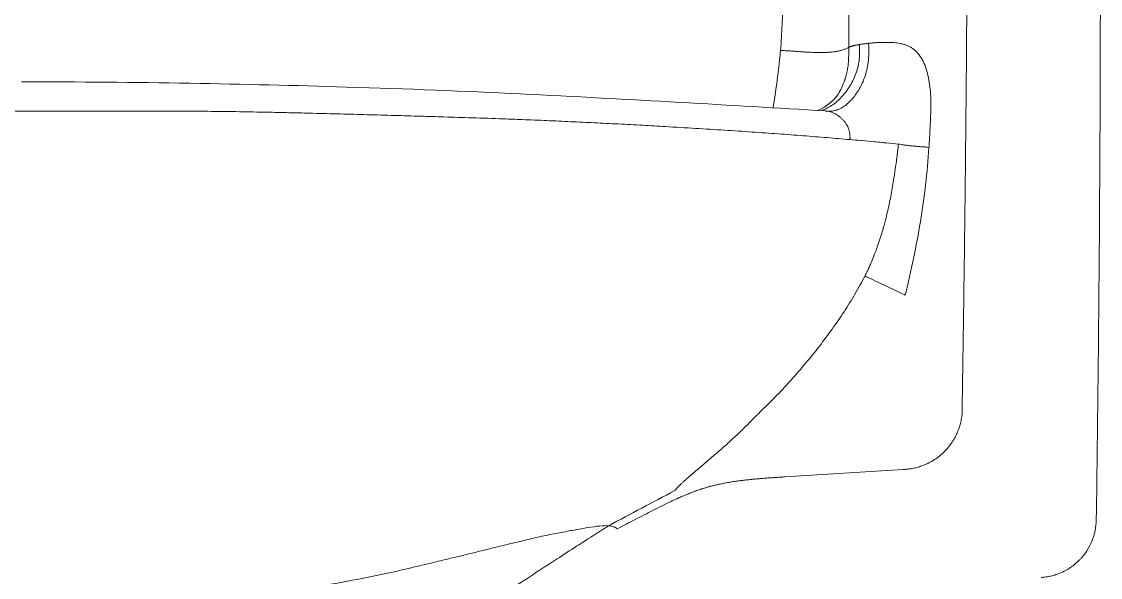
# Model space of a CAD drawing. Header units: inches. Extents: x 0.1 to 2.19, y 0.14 to 1.19.
# Drawn here: x 0.9137 to 1.1453, y 0.6379 to 0.7574 of the extents above; entities that cross this region are included whole.
import ezdxf

# ---------------------------------------------------------------- set-up
doc = ezdxf.new("R2010")
doc.units = ezdxf.units.IN
doc.header["$MEASUREMENT"] = 0

# ---------------------------------------------------------------- blocks, each defined once
blk = doc.blocks.new('bn30-2')
at = {"linetype": 'Continuous', "lineweight": 5}
blk.add_line((0.78416, 2.63703), (0.75879, 2.63543), dxfattribs=at)
for centre, major_axis, ratio, start_param, end_param in [((0.72356, 2.62699), (-0.00056, 0.00192), 0.888197, 2.05652, 2.056787), ((0.72421, 2.62717), (0.00054, -0.00192), 0.888643, 5.129433, 5.129885)]:
    blk.add_ellipse(centre, major_axis=major_axis, ratio=ratio, start_param=start_param, end_param=end_param, dxfattribs=at)
for points, degree in [([(0.82563, 2.6262), (0.82931, 2.88317), (0.81748, 3.13988)], 2), ([(0.7591, 2.72701), (0.7591, 2.72701), (0.7591, 2.72701), (0.7591, 2.72701)], 3), ([(0.75737, 2.72273), (0.75737, 2.72273), (0.75737, 2.72273), (0.75737, 2.72273)], 3), ([(0.77166, 2.72084), (0.77166, 2.72083), (0.77166, 2.72083), (0.77166, 2.72083)], 3), ([(0.76759, 2.71406), (0.76756, 2.71406), (0.76753, 2.71406), (0.76751, 2.71407)], 3), ([(0.76852, 2.71402), (0.76852, 2.71402), (0.76853, 2.71402), (0.76854, 2.71402)], 3), ([(0.77514, 2.70771), (0.77514, 2.70771), (0.77514, 2.70771), (0.77514, 2.70771)], 3), ([(0.77679, 2.70756), (0.77679, 2.70756), (0.77679, 2.70756), (0.77679, 2.70756)], 3), ([(0.78892, 2.70632), (0.78892, 2.70632), (0.78892, 2.70632), (0.78892, 2.70632)], 3), ([(0.78955, 2.70412), (0.78955, 2.70412), (0.78955, 2.70412), (0.78955, 2.70412)], 3), ([(0.78885, 2.69709), (0.78885, 2.69709), (0.78885, 2.69709), (0.78885, 2.69709)], 3), ([(0.7511, 2.64702), (0.75199, 2.64794), (0.7529, 2.64885), (0.75384, 2.64976)], 3), ([(0.73431, 2.63016), (0.73431, 2.63016), (0.73431, 2.63016), (0.73431, 2.63016)], 3), ([(0.728, 2.62869), (0.72799, 2.62869), (0.72799, 2.62869), (0.72798, 2.62869)], 3), ([(0.72095, 2.62492), (0.72186, 2.62486), (0.72243, 2.62461), (0.72284, 2.62427)], 3), ([(0.70531, 2.62237), (0.70531, 2.62236), (0.70531, 2.62236), (0.70531, 2.62236)], 3)]:
    blk.add_open_spline(points, degree=degree, dxfattribs=at)
for points, knots in [([(0.7968, 2.64885), (0.79685, 2.65193), (0.7969, 2.65502), (0.79695, 2.6581), (0.797, 2.66121), (0.79705, 2.66432), (0.79709, 2.66744), (0.7971, 2.66781), (0.7971, 2.66819), (0.79711, 2.66857), (0.79713, 2.67037), (0.79716, 2.67217), (0.79718, 2.67398), (0.79719, 2.67415), (0.79719, 2.67432), (0.79719, 2.67449), (0.7972, 2.67528), (0.79721, 2.67607), (0.79722, 2.67687), (0.79727, 2.68004), (0.79731, 2.68321), (0.79735, 2.68638), (0.79739, 2.68958), (0.79742, 2.69279), (0.79746, 2.69599), (0.7975, 2.69922), (0.79753, 2.70245), (0.79756, 2.70568), (0.7976, 2.70894), (0.79763, 2.71221), (0.79766, 2.71547), (0.79769, 2.71876), (0.79772, 2.72205), (0.79774, 2.72534), (0.79777, 2.72866), (0.79779, 2.73198), (0.79781, 2.7353), (0.79784, 2.73865), (0.79786, 2.742), (0.79787, 2.74535), (0.79789, 2.74873), (0.79791, 2.75211), (0.79792, 2.75549), (0.79794, 2.7589), (0.79795, 2.76231), (0.79796, 2.76572), (0.79797, 2.76916), (0.79798, 2.7726), (0.79799, 2.77604), (0.79802, 2.79369), (0.798, 2.81133), (0.79792, 2.82897), (0.79791, 2.83259), (0.79789, 2.83621), (0.79787, 2.83983), (0.79785, 2.84347), (0.79782, 2.84712), (0.7978, 2.85077), (0.79777, 2.85445), (0.79774, 2.85812), (0.79771, 2.8618), (0.79768, 2.86551), (0.79765, 2.86922), (0.79762, 2.87292), (0.79758, 2.87666), (0.79754, 2.8804), (0.7975, 2.88413), (0.79746, 2.88839), (0.79741, 2.89264), (0.79735, 2.89689), (0.7973, 2.90129), (0.79724, 2.90568), (0.79718, 2.91007), (0.79638, 2.96758), (0.795, 3.02509), (0.79303, 3.08257), (0.79282, 3.08863), (0.79261, 3.09469), (0.79239, 3.10076), (0.79216, 3.10696), (0.79193, 3.11316), (0.79169, 3.11936)], [0, 0, 0, 0, 0.019657, 0.019657, 0.019657, 0.039503, 0.039503, 0.039503, 0.041902, 0.041902, 0.041902, 0.053405, 0.053405, 0.053405, 0.054487, 0.054487, 0.054487, 0.059538, 0.059538, 0.059538, 0.079762, 0.079762, 0.079762, 0.100175, 0.100175, 0.100175, 0.120778, 0.120778, 0.120778, 0.141569, 0.141569, 0.141569, 0.16255, 0.16255, 0.16255, 0.18372, 0.18372, 0.18372, 0.205079, 0.205079, 0.205079, 0.226628, 0.226628, 0.226628, 0.248365, 0.248365, 0.248365, 0.270292, 0.270292, 0.270292, 0.382768, 0.382768, 0.382768, 0.405831, 0.405831, 0.405831, 0.429084, 0.429084, 0.429084, 0.452526, 0.452526, 0.452526, 0.476158, 0.476158, 0.476158, 0.49998, 0.49998, 0.49998, 0.527101, 0.527101, 0.527101, 0.555108, 0.555108, 0.555108, 0.92178, 0.92178, 0.92178, 0.960445, 0.960445, 0.960445, 1, 1, 1, 1]), ([(0.75834, 2.73775), (0.75829, 2.73607), (0.75825, 2.73438), (0.75817, 2.73262), (0.7581, 2.73085), (0.75799, 2.72901), (0.75783, 2.72706)], [0, 0, 0, 0, 0.5, 0.5, 0.5, 0.9999291, 0.9999291, 0.9999291, 0.9999291]), ([(0.77251, 2.73775), (0.77251, 2.73641), (0.77251, 2.73507), (0.7725, 2.73348), (0.7725, 2.73245), (0.7725, 2.73132), (0.77249, 2.73002), (0.77249, 2.72931), (0.77249, 2.72856), (0.77248, 2.72775)], [0, 0, 0, 0, 0.5, 0.5, 0.5, 0.8248416, 0.8248416, 0.8248416, 1, 1, 1, 1]), ([(0.76854, 2.71402), (0.76861, 2.71402), (0.76869, 2.71403), (0.76877, 2.71404), (0.76892, 2.71405), (0.76908, 2.71407), (0.76923, 2.7141), (0.76938, 2.71413), (0.76952, 2.71417), (0.76967, 2.71421), (0.76982, 2.71425), (0.76998, 2.7143), (0.77013, 2.71436), (0.77028, 2.71442), (0.77044, 2.71448), (0.77059, 2.71456), (0.77091, 2.71471), (0.77123, 2.7149), (0.77153, 2.71511), (0.77184, 2.71533), (0.77215, 2.71558), (0.77244, 2.71585), (0.77275, 2.71614), (0.77305, 2.71645), (0.77333, 2.71679), (0.77362, 2.71713), (0.7739, 2.71749), (0.77416, 2.71787), (0.77442, 2.71826), (0.77467, 2.71867), (0.7749, 2.7191), (0.77513, 2.71952), (0.77534, 2.71995), (0.77554, 2.72041), (0.77572, 2.72085), (0.77589, 2.7213), (0.77604, 2.72178), (0.77619, 2.72223), (0.77631, 2.7227), (0.77642, 2.72318), (0.77647, 2.72341), (0.77651, 2.72364), (0.77655, 2.72388), (0.77659, 2.72411), (0.77663, 2.72434), (0.77666, 2.72458), (0.77668, 2.7248), (0.77671, 2.72502), (0.77673, 2.72524), (0.77674, 2.72548), (0.77676, 2.72571), (0.77677, 2.72595), (0.77678, 2.72617), (0.77678, 2.7264), (0.77678, 2.72662), (0.77679, 2.72684), (0.77678, 2.72707), (0.77678, 2.72729), (0.77678, 2.72751), (0.77677, 2.72773), (0.77676, 2.72795), (0.77676, 2.72806), (0.77675, 2.72817), (0.77675, 2.72828), (0.77674, 2.72839), (0.77674, 2.7285), (0.77673, 2.72861)], [0.0956116, 0.0956116, 0.0956116, 0.0956116, 0.1103553, 0.1103553, 0.1103553, 0.1400533, 0.1400533, 0.1400533, 0.1683234, 0.1683234, 0.1683234, 0.1984909, 0.1984909, 0.1984909, 0.2291755, 0.2291755, 0.2291755, 0.2937109, 0.2937109, 0.2937109, 0.3601861, 0.3601861, 0.3601861, 0.4296322, 0.4296322, 0.4296322, 0.5000582, 0.5000582, 0.5000582, 0.5706478, 0.5706478, 0.5706478, 0.6399069, 0.6399069, 0.6399069, 0.7064909, 0.7064909, 0.7064909, 0.7708655, 0.7708655, 0.7708655, 0.8014591, 0.8014591, 0.8014591, 0.8316923, 0.8316923, 0.8316923, 0.8600307, 0.8600307, 0.8600307, 0.8896473, 0.8896473, 0.8896473, 0.917755, 0.917755, 0.917755, 0.9454329, 0.9454329, 0.9454329, 0.9728016, 0.9728016, 0.9728016, 0.9864121, 0.9864121, 0.9864121, 1, 1, 1, 1]), ([(0.77673, 2.72861), (0.77665, 2.7286), (0.77656, 2.72859), (0.77647, 2.72858), (0.77638, 2.72857), (0.77629, 2.72856), (0.7762, 2.72855), (0.77611, 2.72854), (0.77602, 2.72853), (0.77592, 2.72851), (0.77583, 2.7285), (0.77573, 2.72849), (0.77564, 2.72848), (0.77554, 2.72846), (0.77544, 2.72845), (0.77535, 2.72844), (0.77525, 2.72842), (0.77515, 2.72841), (0.77506, 2.7284), (0.77496, 2.72838), (0.77486, 2.72837), (0.77477, 2.72835)], [0.0000015, 0.0000015, 0.0000015, 0.0000015, 0.1193997, 0.1193997, 0.1193997, 0.2472897, 0.2472897, 0.2472897, 0.3833015, 0.3833015, 0.3833015, 0.5270322, 0.5270322, 0.5270322, 0.6780443, 0.6780443, 0.6780443, 0.8358674, 0.8358674, 0.8358674, 1, 1, 1, 1]), ([(0.77673, 2.72861), (0.77684, 2.72862), (0.77695, 2.72863), (0.77706, 2.72864), (0.77716, 2.72865), (0.77726, 2.72866), (0.77736, 2.72867), (0.77745, 2.72868), (0.77755, 2.72869), (0.77764, 2.72869), (0.77781, 2.72871), (0.77797, 2.72872), (0.77814, 2.72873), (0.7783, 2.72875), (0.77847, 2.72876), (0.77864, 2.72877), (0.77899, 2.72879), (0.77935, 2.7288), (0.77971, 2.72881), (0.78009, 2.72882), (0.78048, 2.72882), (0.78087, 2.72882), (0.78129, 2.72881), (0.78171, 2.7288), (0.78214, 2.72876), (0.7826, 2.72873), (0.78307, 2.72867), (0.78353, 2.72857), (0.78379, 2.72852), (0.78404, 2.72846), (0.78429, 2.72839), (0.78451, 2.72833), (0.78473, 2.72825), (0.78494, 2.72817), (0.78518, 2.72808), (0.78541, 2.72797), (0.78563, 2.72785), (0.78584, 2.72774), (0.78604, 2.72761), (0.78624, 2.72747), (0.78665, 2.72718), (0.78701, 2.72683), (0.78734, 2.72645), (0.78768, 2.72604), (0.78798, 2.7256), (0.78823, 2.72513), (0.78851, 2.72463), (0.78874, 2.7241), (0.78893, 2.72356), (0.78915, 2.72295), (0.78932, 2.72233), (0.78947, 2.72171), (0.78961, 2.72107), (0.78973, 2.72043), (0.78982, 2.71978), (0.78992, 2.71909), (0.78999, 2.71839), (0.79004, 2.7177), (0.79008, 2.71704), (0.7901, 2.71638), (0.79011, 2.71572), (0.79012, 2.71501), (0.79011, 2.71429), (0.79008, 2.71358), (0.79008, 2.71341), (0.79007, 2.71324), (0.79006, 2.71308), (0.79005, 2.71282), (0.79004, 2.71256), (0.79003, 2.71231), (0.79002, 2.71196), (0.79, 2.71162), (0.78998, 2.71127), (0.78997, 2.71093), (0.78995, 2.7106), (0.78993, 2.71026), (0.78992, 2.70992), (0.7899, 2.70958), (0.78988, 2.70924), (0.78986, 2.70891), (0.78984, 2.70858), (0.78983, 2.70824), (0.7898, 2.70786), (0.78978, 2.70747), (0.78976, 2.70708), (0.78974, 2.7068), (0.78972, 2.70653), (0.7897, 2.70625)], [0.0000001, 0.0000001, 0.0000001, 0.0000001, 0.0129144, 0.0129144, 0.0129144, 0.0245586, 0.0245586, 0.0245586, 0.0350387, 0.0350387, 0.0350387, 0.0534818, 0.0534818, 0.0534818, 0.0711268, 0.0711268, 0.0711268, 0.1081284, 0.1081284, 0.1081284, 0.1460041, 0.1460041, 0.1460041, 0.1864256, 0.1864256, 0.1864256, 0.2300596, 0.2300596, 0.2300596, 0.2537737, 0.2537737, 0.2537737, 0.2748769, 0.2748769, 0.2748769, 0.2981139, 0.2981139, 0.2981139, 0.3198853, 0.3198853, 0.3198853, 0.3658169, 0.3658169, 0.3658169, 0.4146448, 0.4146448, 0.4146448, 0.467471, 0.467471, 0.467471, 0.5263471, 0.5263471, 0.5263471, 0.5862218, 0.5862218, 0.5862218, 0.6500922, 0.6500922, 0.6500922, 0.7104477, 0.7104477, 0.7104477, 0.7756701, 0.7756701, 0.7756701, 0.791136, 0.791136, 0.791136, 0.8145901, 0.8145901, 0.8145901, 0.8463785, 0.8463785, 0.8463785, 0.877198, 0.877198, 0.877198, 0.9083762, 0.9083762, 0.9083762, 0.93892, 0.93892, 0.93892, 0.9746374, 0.9746374, 0.9746374, 1, 1, 1, 1]), ([(0.75782, 2.72706), (0.75778, 2.7266), (0.75773, 2.72614), (0.75769, 2.72566), (0.7576, 2.72476), (0.7575, 2.72383), (0.75739, 2.72288), (0.7573, 2.72218), (0.75722, 2.72147), (0.75712, 2.72075), (0.7571, 2.72059), (0.75708, 2.72043), (0.75706, 2.72027), (0.75705, 2.72022), (0.75704, 2.72018), (0.75704, 2.72013), (0.75692, 2.71924), (0.75679, 2.71833), (0.75665, 2.7174), (0.75651, 2.71653), (0.75637, 2.71564), (0.75622, 2.71475)], [0, 0, 0, 0, 0.028709, 0.028709, 0.028709, 0.0840609, 0.0840609, 0.0840609, 0.125, 0.125, 0.125, 0.1341365, 0.1341365, 0.1341365, 0.1367165, 0.1367165, 0.1367165, 0.1871638, 0.1871638, 0.1871638, 0.2351084, 0.2351084, 0.2351084, 0.2351084]), ([(0.77249, 2.72775), (0.77243, 2.72772), (0.77238, 2.72769), (0.77232, 2.72766), (0.77209, 2.72755), (0.77186, 2.72745), (0.77163, 2.72736), (0.77161, 2.72735), (0.77158, 2.72734), (0.77156, 2.72734), (0.7713, 2.72724), (0.77105, 2.72716), (0.77081, 2.7271), (0.7708, 2.72709), (0.77079, 2.72709), (0.77079, 2.72709), (0.77055, 2.72702), (0.77031, 2.72697), (0.77006, 2.72692), (0.77004, 2.72692), (0.77002, 2.72691), (0.77, 2.72691), (0.76977, 2.72686), (0.76953, 2.72683), (0.76929, 2.7268), (0.76922, 2.72679), (0.76915, 2.72678), (0.76908, 2.72677), (0.76888, 2.72675), (0.76868, 2.72673), (0.76847, 2.72671), (0.7682, 2.72669), (0.76792, 2.72667), (0.76763, 2.72666), (0.76747, 2.72665), (0.7673, 2.72665), (0.76714, 2.72664), (0.76702, 2.72664), (0.7669, 2.72664), (0.76678, 2.72664), (0.76649, 2.72663), (0.7662, 2.72663), (0.76591, 2.72663), (0.76572, 2.72664), (0.76552, 2.72664), (0.76533, 2.72664), (0.76523, 2.72665), (0.76514, 2.72665), (0.76505, 2.72665), (0.76482, 2.72666), (0.76458, 2.72667), (0.76435, 2.72668), (0.7643, 2.72668), (0.76424, 2.72668), (0.76418, 2.72668), (0.7639, 2.7267), (0.76361, 2.72671), (0.76332, 2.72673), (0.76303, 2.72675), (0.76275, 2.72676), (0.76246, 2.72678), (0.76221, 2.7268), (0.76196, 2.72682), (0.76172, 2.72683), (0.76168, 2.72684), (0.76164, 2.72684), (0.7616, 2.72684), (0.76158, 2.72684), (0.76157, 2.72685), (0.76155, 2.72685), (0.76128, 2.72687), (0.76102, 2.72689), (0.76075, 2.7269), (0.76047, 2.72693), (0.76019, 2.72695), (0.7599, 2.72696), (0.75966, 2.72698), (0.75941, 2.727), (0.75916, 2.72701), (0.75913, 2.72701), (0.75909, 2.72701), (0.75906, 2.72701), (0.75878, 2.72703), (0.75849, 2.72704), (0.7582, 2.72705), (0.75808, 2.72705), (0.75795, 2.72706), (0.75782, 2.72706)], [0.0002278, 0.0002278, 0.0002278, 0.0002278, 0.0125897, 0.0125897, 0.0125897, 0.0625, 0.0625, 0.0625, 0.0678573, 0.0678573, 0.0678573, 0.1234076, 0.1234076, 0.1234076, 0.125, 0.125, 0.125, 0.1792097, 0.1792097, 0.1792097, 0.1837699, 0.1837699, 0.1837699, 0.2352699, 0.2352699, 0.2352699, 0.25, 0.25, 0.25, 0.291569, 0.291569, 0.291569, 0.3480676, 0.3480676, 0.3480676, 0.380967, 0.380967, 0.380967, 0.4047317, 0.4047317, 0.4047317, 0.4615271, 0.4615271, 0.4615271, 0.5, 0.5, 0.5, 0.5184195, 0.5184195, 0.5184195, 0.5641767, 0.5641767, 0.5641767, 0.575388, 0.575388, 0.575388, 0.6324153, 0.6324153, 0.6324153, 0.6894819, 0.6894819, 0.6894819, 0.7389689, 0.7389689, 0.7389689, 0.7465682, 0.7465682, 0.7465682, 0.75, 0.75, 0.75, 0.8036532, 0.8036532, 0.8036532, 0.8607147, 0.8607147, 0.8607147, 0.9111634, 0.9111634, 0.9111634, 0.917732, 0.917732, 0.917732, 0.9746843, 0.9746843, 0.9746843, 1, 1, 1, 1]), ([(0.77477, 2.72835), (0.77477, 2.72813), (0.77478, 2.72792), (0.77479, 2.7277), (0.7748, 2.72748), (0.7748, 2.72726), (0.7748, 2.72704), (0.77481, 2.72681), (0.77481, 2.72658), (0.7748, 2.72636), (0.77479, 2.72614), (0.77479, 2.72592), (0.77477, 2.72571), (0.77475, 2.72539), (0.77472, 2.72508), (0.77468, 2.72476), (0.77463, 2.72445), (0.77458, 2.72415), (0.77452, 2.72385), (0.77446, 2.72355), (0.77438, 2.72325), (0.7743, 2.72296), (0.77416, 2.72248), (0.774, 2.72201), (0.77381, 2.72155), (0.77362, 2.72108), (0.77341, 2.72063), (0.77317, 2.72019), (0.77268, 2.71927), (0.7721, 2.71842), (0.77145, 2.71766), (0.77081, 2.71689), (0.7701, 2.7162), (0.76934, 2.71562), (0.76898, 2.71535), (0.76861, 2.71509), (0.76822, 2.71487), (0.76786, 2.71466), (0.76748, 2.71447), (0.7671, 2.71431), (0.76693, 2.71424), (0.76677, 2.71418), (0.7666, 2.71412)], [0, 0, 0, 0, 0.027281, 0.027281, 0.027281, 0.0547321, 0.0547321, 0.0547321, 0.0835258, 0.0835258, 0.0835258, 0.1107138, 0.1107138, 0.1107138, 0.1509487, 0.1509487, 0.1509487, 0.1906919, 0.1906919, 0.1906919, 0.2302368, 0.2302368, 0.2302368, 0.2954424, 0.2954424, 0.2954424, 0.3627712, 0.3627712, 0.3627712, 0.5045932, 0.5045932, 0.5045932, 0.6460802, 0.6460802, 0.6460802, 0.7131666, 0.7131666, 0.7131666, 0.7772984, 0.7772984, 0.7772984, 0.8043355, 0.8043355, 0.8043355, 0.8043355]), ([(0.77249, 2.72775), (0.77249, 2.72748), (0.77249, 2.72721), (0.77249, 2.72695), (0.77249, 2.72692), (0.77249, 2.72689), (0.77248, 2.72686), (0.77248, 2.7266), (0.77248, 2.72634), (0.77247, 2.72608), (0.77247, 2.72596), (0.77247, 2.72583), (0.77246, 2.7257), (0.77246, 2.7256), (0.77246, 2.7255), (0.77245, 2.72541), (0.77245, 2.72536), (0.77245, 2.72531), (0.77245, 2.72526), (0.77244, 2.72501), (0.77242, 2.72477), (0.7724, 2.72452), (0.77238, 2.72426), (0.77235, 2.72399), (0.77232, 2.72373), (0.77227, 2.72336), (0.77221, 2.72299), (0.77213, 2.72263), (0.77211, 2.72252), (0.77209, 2.7224), (0.77206, 2.72229), (0.77202, 2.72211), (0.77198, 2.72192), (0.77193, 2.72174), (0.7719, 2.72164), (0.77187, 2.72154), (0.77184, 2.72144), (0.7718, 2.72127), (0.77175, 2.72111), (0.7717, 2.72095), (0.77169, 2.72091), (0.77168, 2.72087), (0.77166, 2.72084)], [0, 0, 0, 0, 0.0296922, 0.0296922, 0.0296922, 0.0327427, 0.0327427, 0.0327427, 0.0615717, 0.0615717, 0.0615717, 0.0756603, 0.0756603, 0.0756603, 0.0866604, 0.0866604, 0.0866604, 0.0921147, 0.0921147, 0.0921147, 0.1192972, 0.1192972, 0.1192972, 0.1489213, 0.1489213, 0.1489213, 0.189881, 0.189881, 0.189881, 0.2027478, 0.2027478, 0.2027478, 0.2236485, 0.2236485, 0.2236485, 0.2353919, 0.2353919, 0.2353919, 0.2542792, 0.2542792, 0.2542792, 0.2585314, 0.2585314, 0.2585314, 0.2585314]), ([(0.77477, 2.72835), (0.77476, 2.72835), (0.77476, 2.72835), (0.77476, 2.72835), (0.77469, 2.72834), (0.77461, 2.72832), (0.77454, 2.72831), (0.77451, 2.72831), (0.77447, 2.7283), (0.77443, 2.72829), (0.7744, 2.72829), (0.77437, 2.72828), (0.77434, 2.72828), (0.77428, 2.72826), (0.77422, 2.72825), (0.77416, 2.72824), (0.77412, 2.72823), (0.77409, 2.72823), (0.77406, 2.72822), (0.77403, 2.72822), (0.77401, 2.72821), (0.77399, 2.72821), (0.77394, 2.7282), (0.77389, 2.72819), (0.77384, 2.72818), (0.7738, 2.72817), (0.77376, 2.72816), (0.77372, 2.72815), (0.77371, 2.72815), (0.77371, 2.72815), (0.77371, 2.72815), (0.77366, 2.72814), (0.77362, 2.72813), (0.77358, 2.72812), (0.77355, 2.72811), (0.77351, 2.7281), (0.77347, 2.72809), (0.77345, 2.72809), (0.77344, 2.72808), (0.77342, 2.72808), (0.7734, 2.72807), (0.77339, 2.72807), (0.77337, 2.72807), (0.77334, 2.72806), (0.77331, 2.72805), (0.77328, 2.72804), (0.77324, 2.72803), (0.7732, 2.72802), (0.77315, 2.72801), (0.77311, 2.72799), (0.77306, 2.72798), (0.77302, 2.72796), (0.77298, 2.72795), (0.77295, 2.72794), (0.77292, 2.72793), (0.77288, 2.72792), (0.77284, 2.7279), (0.7728, 2.72789), (0.77277, 2.72788), (0.77275, 2.72787), (0.77273, 2.72786), (0.77269, 2.72785), (0.77266, 2.72783), (0.77262, 2.72782), (0.7726, 2.72781), (0.77258, 2.7278), (0.77256, 2.72779), (0.77253, 2.72778), (0.77251, 2.72776), (0.77249, 2.72775)], [0.0002287, 0.0002287, 0.0002287, 0.0002287, 0.0019377, 0.0019377, 0.0019377, 0.0684599, 0.0684599, 0.0684599, 0.1036481, 0.1036481, 0.1036481, 0.1332657, 0.1332657, 0.1332657, 0.1945337, 0.1945337, 0.1945337, 0.2302094, 0.2302094, 0.2302094, 0.252377, 0.252377, 0.252377, 0.3069051, 0.3069051, 0.3069051, 0.3535235, 0.3535235, 0.3535235, 0.3582234, 0.3582234, 0.3582234, 0.4064329, 0.4064329, 0.4064329, 0.4516299, 0.4516299, 0.4516299, 0.4742246, 0.4742246, 0.4742246, 0.4939056, 0.4939056, 0.4939056, 0.5333462, 0.5333462, 0.5333462, 0.5927474, 0.5927474, 0.5927474, 0.6617167, 0.6617167, 0.6617167, 0.7095156, 0.7095156, 0.7095156, 0.7819687, 0.7819687, 0.7819687, 0.8248687, 0.8248687, 0.8248687, 0.8945761, 0.8945761, 0.8945761, 0.9391722, 0.9391722, 0.9391722, 1, 1, 1, 1]), ([(0.59489, 2.72034), (0.60703, 2.72034), (0.61924, 2.72023), (0.64249, 2.71982), (0.65375, 2.71955), (0.67768, 2.71882), (0.69011, 2.71831), (0.71373, 2.71717), (0.72509, 2.71655), (0.74684, 2.71531), (0.75724, 2.7147), (0.76751, 2.71407)], [0, 0, 0, 0, 3.640589, 3.640589, 7.176223, 7.176223, 11.425585, 11.425585, 15.684547, 15.684547, 19.71815, 19.71815, 19.71815, 19.71815]), ([(0.76586, 2.71417), (0.76623, 2.71433), (0.76662, 2.71453), (0.76783, 2.71524), (0.76864, 2.71589), (0.7694, 2.71667), (0.76958, 2.71687), (0.76994, 2.71734), (0.77013, 2.71761), (0.7706, 2.71838), (0.7709, 2.71894), (0.77126, 2.71976), (0.77136, 2.71999), (0.77149, 2.72034), (0.77153, 2.72045), (0.77159, 2.72062), (0.77161, 2.72067), (0.77163, 2.72075), (0.77164, 2.72077), (0.77165, 2.7208), (0.77166, 2.72081), (0.77166, 2.72083), (0.77166, 2.72083), (0.77166, 2.72083)], [0.463049, 0.463049, 0.463049, 0.463049, 0.643691, 0.643691, 1.035839, 1.035839, 1.197268, 1.197268, 1.360903, 1.360903, 1.577311, 1.577311, 1.662174, 1.662174, 1.705079, 1.705079, 1.72743, 1.72743, 1.739279, 1.739279, 1.745668, 1.745668, 1.752464, 1.752464, 1.752464, 1.752464]), ([(0.41705, 2.70792), (0.41796, 2.708), (0.4198, 2.70816), (0.42259, 2.70839), (0.42543, 2.70862), (0.42917, 2.70891), (0.43389, 2.70926), (0.44041, 2.70971), (0.44803, 2.71021), (0.45698, 2.71074), (0.46666, 2.71127), (0.47511, 2.71169), (0.48213, 2.712), (0.4871, 2.71221), (0.49251, 2.71241), (0.49801, 2.7126), (0.50379, 2.71278), (0.50942, 2.71295), (0.51497, 2.71311), (0.52072, 2.71327), (0.52649, 2.71343), (0.53255, 2.71359), (0.53853, 2.71373), (0.54509, 2.71386), (0.55225, 2.71397), (0.56049, 2.71405), (0.56723, 2.71406), (0.57228, 2.71406), (0.5755, 2.71405), (0.5787, 2.71405), (0.58192, 2.71404), (0.58511, 2.71404), (0.5883, 2.71404), (0.59156, 2.71403), (0.59373, 2.71403), (0.59489, 2.71403)], [0, 0, 0, 0, 0.0175972, 0.0355187, 0.0537566, 0.0723046, 0.1071624, 0.1439761, 0.1961069, 0.2508179, 0.3113533, 0.3751055, 0.4046619, 0.4371973, 0.463228, 0.4992589, 0.5322282, 0.561295, 0.5932104, 0.6233311, 0.654375, 0.6854467, 0.7189613, 0.7477086, 0.7871458, 0.8288131, 0.872754, 0.8884701, 0.9042281, 0.920747, 0.9359365, 0.9519152, 0.9679449, 0.982882, 1, 1, 1, 1]), ([(0.59489, 2.71403), (0.59568, 2.71403), (0.5972, 2.71403), (0.59937, 2.71404), (0.60184, 2.71404), (0.60467, 2.71404), (0.6078, 2.71404), (0.61102, 2.71405), (0.61422, 2.71405), (0.6175, 2.71406), (0.62176, 2.71406), (0.62705, 2.71406), (0.63331, 2.71402), (0.63941, 2.71395), (0.64453, 2.71386), (0.64896, 2.71378), (0.65297, 2.71369), (0.65783, 2.71357), (0.66329, 2.71343), (0.66916, 2.71327), (0.67491, 2.7131), (0.68039, 2.71295), (0.68593, 2.71278), (0.69188, 2.7126), (0.69745, 2.71241), (0.7028, 2.71221), (0.7076, 2.71201), (0.71278, 2.71177), (0.71789, 2.71153), (0.72306, 2.71127), (0.72815, 2.711), (0.73368, 2.71069), (0.73952, 2.71034), (0.74571, 2.70995), (0.75163, 2.70956), (0.75727, 2.70916), (0.76266, 2.70875), (0.76778, 2.70835), (0.77111, 2.70806), (0.77273, 2.70792)], [0, 0, 0, 0, 0.0116532, 0.0223353, 0.032049, 0.0480786, 0.064058, 0.0783264, 0.095769, 0.1115271, 0.1272431, 0.159387, 0.1909297, 0.2218954, 0.2522916, 0.2696714, 0.2904299, 0.3145573, 0.3456305, 0.3766732, 0.4082651, 0.438711, 0.4666753, 0.500749, 0.5396927, 0.562814, 0.5944863, 0.6248999, 0.6555325, 0.6870177, 0.7193464, 0.7491914, 0.7895623, 0.8283923, 0.865682, 0.9014481, 0.9357478, 0.9686104, 1, 1, 1, 1]), ([(0.77273, 2.70792), (0.77274, 2.708), (0.77274, 2.70808), (0.77274, 2.70815), (0.77275, 2.70822), (0.77275, 2.7083), (0.77275, 2.70837), (0.77275, 2.70843), (0.77275, 2.7085), (0.77274, 2.70857), (0.77274, 2.70867), (0.77273, 2.70878), (0.77272, 2.70889), (0.77271, 2.70899), (0.7727, 2.7091), (0.77269, 2.7092), (0.77266, 2.70941), (0.77261, 2.70962), (0.77256, 2.70982), (0.77251, 2.71002), (0.77244, 2.71022), (0.77237, 2.71042), (0.77222, 2.7108), (0.77202, 2.71117), (0.77179, 2.71151), (0.77167, 2.71168), (0.77154, 2.71184), (0.77141, 2.712), (0.77128, 2.71215), (0.77114, 2.71229), (0.77099, 2.71243), (0.77084, 2.71257), (0.77069, 2.7127), (0.77053, 2.71282), (0.77037, 2.71294), (0.77021, 2.71306), (0.77005, 2.71316), (0.76988, 2.71327), (0.76972, 2.71337), (0.76955, 2.71345), (0.76938, 2.71354), (0.76921, 2.71362), (0.76904, 2.7137), (0.76888, 2.71376), (0.76872, 2.71382), (0.76857, 2.71387), (0.76839, 2.71392), (0.76821, 2.71397), (0.76803, 2.714), (0.76788, 2.71403), (0.76773, 2.71405), (0.76759, 2.71406)], [0.0000001, 0.0000001, 0.0000001, 0.0000001, 0.0224891, 0.0224891, 0.0224891, 0.0435131, 0.0435131, 0.0435131, 0.0631839, 0.0631839, 0.0631839, 0.0948097, 0.0948097, 0.0948097, 0.1257411, 0.1257411, 0.1257411, 0.1889518, 0.1889518, 0.1889518, 0.2514395, 0.2514395, 0.2514395, 0.3771246, 0.3771246, 0.3771246, 0.4402565, 0.4402565, 0.4402565, 0.5024152, 0.5024152, 0.5024152, 0.5649863, 0.5649863, 0.5649863, 0.6280092, 0.6280092, 0.6280092, 0.6902023, 0.6902023, 0.6902023, 0.7531191, 0.7531191, 0.7531191, 0.8106002, 0.8106002, 0.8106002, 0.8766541, 0.8766541, 0.8766541, 0.9303301, 0.9303301, 0.9303301, 0.9303301]), ([(0.76771, 2.71405), (0.76779, 2.71404), (0.76787, 2.71404), (0.768, 2.71403), (0.76806, 2.71402), (0.76819, 2.71402), (0.76824, 2.71402), (0.76839, 2.71401), (0.76846, 2.71402), (0.76852, 2.71402)], [0.0231071, 0.0231071, 0.0231071, 0.0231071, 0.054557, 0.054557, 0.0897161, 0.0897161, 0.1433014, 0.1433014, 0.2452272, 0.2452272, 0.2452272, 0.2452272]), ([(0.77273, 2.70792), (0.77351, 2.70785), (0.77429, 2.70779), (0.77506, 2.70772), (0.77516, 2.70771), (0.77526, 2.7077), (0.77537, 2.70769), (0.77624, 2.70761), (0.77711, 2.70753), (0.77798, 2.70745), (0.77853, 2.7074), (0.77909, 2.70735), (0.77964, 2.7073), (0.77995, 2.70727), (0.78026, 2.70724), (0.78058, 2.70721), (0.78144, 2.70712), (0.7823, 2.70704), (0.78315, 2.70696)], [0.0000052, 0.0000052, 0.0000052, 0.0000052, 0.2226266, 0.2226266, 0.2226266, 0.2518771, 0.2518771, 0.2518771, 0.5025146, 0.5025146, 0.5025146, 0.661906, 0.661906, 0.661906, 0.751893, 0.751893, 0.751893, 1, 1, 1, 1]), ([(0.78315, 2.70696), (0.78311, 2.70661), (0.78307, 2.70626), (0.78303, 2.70592), (0.78299, 2.70557), (0.78295, 2.70522), (0.78291, 2.70488), (0.7829, 2.70482), (0.78289, 2.70476), (0.78288, 2.70471), (0.78283, 2.70424), (0.78277, 2.70378), (0.78271, 2.70332), (0.7826, 2.70252), (0.78249, 2.70171), (0.78237, 2.70091), (0.78232, 2.7005), (0.78225, 2.7001), (0.78219, 2.69969), (0.78219, 2.69967), (0.78218, 2.69964), (0.78218, 2.69961), (0.782, 2.69845), (0.7818, 2.69729), (0.78158, 2.69614), (0.78147, 2.69555), (0.78135, 2.69496), (0.78123, 2.69437), (0.7811, 2.69374), (0.78096, 2.69311), (0.78081, 2.69248), (0.78064, 2.69177), (0.78047, 2.69105), (0.78028, 2.69033), (0.78018, 2.68995), (0.78008, 2.68957), (0.77997, 2.68919), (0.77994, 2.6891), (0.77992, 2.68901), (0.7799, 2.68893), (0.77972, 2.68832), (0.77955, 2.68773), (0.77936, 2.68713), (0.77918, 2.68656), (0.77899, 2.68599), (0.7788, 2.68542), (0.77865, 2.68498), (0.77849, 2.68454), (0.77833, 2.68411), (0.77826, 2.68391), (0.77819, 2.68371), (0.77811, 2.68351), (0.77792, 2.683), (0.77771, 2.68249), (0.7775, 2.68198), (0.77738, 2.68168), (0.77725, 2.68137), (0.77712, 2.68107), (0.77699, 2.68078), (0.77686, 2.6805), (0.77673, 2.68021), (0.7766, 2.67994), (0.77648, 2.67967), (0.77635, 2.67941), (0.77631, 2.67933), (0.77627, 2.67925), (0.77623, 2.67917), (0.77614, 2.67899), (0.77606, 2.67882), (0.77597, 2.67865)], [0, 0, 0, 0, 0.035764, 0.035764, 0.035764, 0.071513, 0.071513, 0.071513, 0.077431, 0.077431, 0.077431, 0.125003, 0.125003, 0.125003, 0.2081, 0.2081, 0.2081, 0.250003, 0.250003, 0.250003, 0.252927, 0.252927, 0.252927, 0.372974, 0.372974, 0.372974, 0.434337, 0.434337, 0.434337, 0.499993, 0.499993, 0.499993, 0.575396, 0.575396, 0.575396, 0.615693, 0.615693, 0.615693, 0.625001, 0.625001, 0.625001, 0.68887, 0.68887, 0.68887, 0.749988, 0.749988, 0.749988, 0.797373, 0.797373, 0.797373, 0.818972, 0.818972, 0.818972, 0.875, 0.875, 0.875, 0.90872, 0.90872, 0.90872, 0.940787, 0.940787, 0.940787, 0.971211, 0.971211, 0.971211, 0.980323, 0.980323, 0.980323, 1, 1, 1, 1]), ([(0.78315, 2.70696), (0.78335, 2.70692), (0.78354, 2.70688), (0.78397, 2.70681), (0.78421, 2.70677), (0.78473, 2.7067), (0.78502, 2.70667), (0.78563, 2.7066), (0.78595, 2.70657), (0.7866, 2.70651), (0.78693, 2.70648), (0.78757, 2.70643), (0.78788, 2.7064), (0.78846, 2.70636), (0.78873, 2.70633), (0.78924, 2.70629), (0.78947, 2.70627), (0.7897, 2.70625)], [0, 0, 0, 0, 0.125, 0.125, 0.25, 0.25, 0.375, 0.375, 0.5, 0.5, 0.625, 0.625, 0.75, 0.75, 0.875, 0.875, 1, 1, 1, 1]), ([(0.7897, 2.70625), (0.78952, 2.70357), (0.78929, 2.7009), (0.78868, 2.69557), (0.78831, 2.69291), (0.78743, 2.68762), (0.78693, 2.68499), (0.78583, 2.67974), (0.78524, 2.67712), (0.78462, 2.6745)], [0, 0, 0, 0, 0.2499995, 0.2499995, 0.4999997, 0.4999997, 0.7499998, 0.7499998, 1, 1, 1, 1]), ([(0.75384, 2.64976), (0.75495, 2.65082), (0.75604, 2.65191), (0.75818, 2.65414), (0.75923, 2.65528), (0.76128, 2.65758), (0.76229, 2.65875), (0.76427, 2.66111), (0.76523, 2.66231), (0.76711, 2.66473), (0.76802, 2.66596), (0.76979, 2.66842), (0.77065, 2.66967), (0.77229, 2.67217), (0.77307, 2.67344), (0.77457, 2.67601), (0.77529, 2.67732), (0.77597, 2.67865)], [0, 0, 0, 0, 0.125, 0.125, 0.25, 0.25, 0.375, 0.375, 0.5, 0.5, 0.625, 0.625, 0.75, 0.75, 0.875, 0.875, 1, 1, 1, 1]), ([(0.77597, 2.67865), (0.77649, 2.67839), (0.77709, 2.67809), (0.77774, 2.67777), (0.7784, 2.67745), (0.77912, 2.6771), (0.77987, 2.67674), (0.78063, 2.67638), (0.78142, 2.676), (0.78222, 2.67562), (0.78296, 2.67528), (0.78371, 2.67492), (0.78444, 2.67459), (0.7845, 2.67456), (0.78456, 2.67453), (0.78462, 2.6745)], [0.0000292, 0.0000292, 0.0000292, 0.0000292, 0.25, 0.25, 0.25, 0.5, 0.5, 0.5, 0.75, 0.75, 0.75, 0.9809043, 0.9809043, 0.9809043, 1, 1, 1, 1]), ([(0.78416, 2.63703), (0.78427, 2.63704), (0.7845, 2.63704), (0.78486, 2.63707), (0.78523, 2.6371), (0.78562, 2.63715), (0.78624, 2.63725), (0.78711, 2.63744), (0.78821, 2.63778), (0.78939, 2.63827), (0.79101, 2.63914), (0.79291, 2.64061), (0.79444, 2.64244), (0.79535, 2.64399), (0.79587, 2.6451), (0.79625, 2.64614), (0.79649, 2.64703), (0.79665, 2.64775), (0.79674, 2.64832), (0.79678, 2.64868), (0.7968, 2.64885)], [0, 0, 0, 0, 0.0178882, 0.0366179, 0.0562113, 0.0766892, 0.0980719, 0.1546246, 0.215015, 0.2776608, 0.3513627, 0.4995151, 0.6477713, 0.7216484, 0.7843797, 0.8449297, 0.901637, 0.9368837, 0.9696387, 1, 1, 1, 1]), ([(0.73511, 2.63247), (0.73515, 2.63251), (0.73522, 2.6326), (0.73534, 2.63273), (0.73546, 2.63287), (0.73559, 2.63301), (0.73572, 2.63315), (0.73594, 2.63337), (0.73627, 2.6337), (0.73672, 2.63412), (0.73719, 2.63456), (0.73782, 2.63513), (0.73899, 2.63614), (0.74034, 2.6373), (0.74174, 2.63848), (0.74315, 2.63969), (0.7446, 2.64093), (0.74601, 2.64218), (0.74709, 2.64315), (0.74813, 2.64411), (0.74917, 2.64509), (0.75014, 2.64604), (0.75079, 2.6467), (0.7511, 2.64702)], [0, 0, 0, 0, 0.011226, 0.0224277, 0.0336165, 0.0448044, 0.0560038, 0.0672276, 0.0980126, 0.1307603, 0.1613309, 0.1930191, 0.2544755, 0.3770959, 0.4338547, 0.5005847, 0.6254516, 0.6881947, 0.7509816, 0.8199459, 0.8761698, 0.9413012, 1, 1, 1, 1]), ([(0.73432, 2.63015), (0.73449, 2.63023), (0.73466, 2.63031), (0.73483, 2.63039), (0.7349, 2.63042), (0.73497, 2.63045), (0.73504, 2.63048), (0.73528, 2.6306), (0.73553, 2.63071), (0.73578, 2.63082), (0.7358, 2.63083), (0.73582, 2.63084), (0.73585, 2.63085), (0.73589, 2.63087), (0.73593, 2.63089), (0.73598, 2.63091), (0.73628, 2.63105), (0.73658, 2.63118), (0.73688, 2.63131), (0.73699, 2.63136), (0.73711, 2.63141), (0.73723, 2.63145), (0.73743, 2.63154), (0.73763, 2.63162), (0.73783, 2.63171), (0.73786, 2.63172), (0.73789, 2.63173), (0.73792, 2.63174), (0.73817, 2.63184), (0.73841, 2.63194), (0.73866, 2.63203), (0.73877, 2.63207), (0.73887, 2.63212), (0.73898, 2.63216), (0.73918, 2.63223), (0.73938, 2.6323), (0.73958, 2.63238), (0.73974, 2.63243), (0.7399, 2.63249), (0.74006, 2.63255), (0.74007, 2.63255), (0.74008, 2.63255), (0.74009, 2.63256), (0.74044, 2.63268), (0.74081, 2.6328), (0.74117, 2.63291), (0.74119, 2.63292), (0.74121, 2.63293), (0.74122, 2.63293), (0.74132, 2.63296), (0.74142, 2.63299), (0.74151, 2.63302), (0.74177, 2.6331), (0.74203, 2.63318), (0.74229, 2.63325), (0.74246, 2.6333), (0.74262, 2.63334), (0.74278, 2.63338), (0.74284, 2.6334), (0.74289, 2.63341), (0.74295, 2.63343), (0.74311, 2.63347), (0.74328, 2.63351), (0.74345, 2.63356), (0.74372, 2.63362), (0.74399, 2.63369), (0.74427, 2.63375), (0.74439, 2.63378), (0.7445, 2.63381), (0.74462, 2.63383), (0.74498, 2.63391), (0.74535, 2.63399), (0.74572, 2.63406), (0.74575, 2.63406), (0.74578, 2.63407), (0.74582, 2.63408), (0.74584, 2.63408), (0.74586, 2.63409), (0.74588, 2.63409), (0.74626, 2.63416), (0.74665, 2.63423), (0.74703, 2.63429), (0.74706, 2.6343), (0.7471, 2.6343), (0.74713, 2.63431), (0.74751, 2.63437), (0.74788, 2.63443), (0.74826, 2.63448), (0.74835, 2.6345), (0.74844, 2.63451), (0.74852, 2.63452), (0.74866, 2.63454), (0.7488, 2.63456), (0.74893, 2.63458), (0.74913, 2.6346), (0.74932, 2.63463), (0.74951, 2.63465), (0.74964, 2.63467), (0.74977, 2.63468), (0.7499, 2.6347), (0.75011, 2.63472), (0.75031, 2.63475), (0.75051, 2.63477), (0.7506, 2.63478), (0.75068, 2.63479), (0.75077, 2.6348), (0.75094, 2.63482), (0.75111, 2.63483), (0.75128, 2.63485), (0.75153, 2.63488), (0.75178, 2.6349), (0.75204, 2.63493), (0.75206, 2.63493), (0.75209, 2.63493), (0.75211, 2.63493), (0.75229, 2.63495), (0.75247, 2.63497), (0.75265, 2.63498), (0.75287, 2.635), (0.75309, 2.63502), (0.75332, 2.63504), (0.75344, 2.63505), (0.75357, 2.63506), (0.7537, 2.63507), (0.7538, 2.63508), (0.75391, 2.63509), (0.75401, 2.6351), (0.75421, 2.63511), (0.7544, 2.63513), (0.7546, 2.63514), (0.75486, 2.63516), (0.75512, 2.63518), (0.75538, 2.6352), (0.75539, 2.6352), (0.75539, 2.6352), (0.7554, 2.6352), (0.75556, 2.63521), (0.75572, 2.63523), (0.75589, 2.63524), (0.75617, 2.63526), (0.75646, 2.63528), (0.75674, 2.6353), (0.75686, 2.6353), (0.75697, 2.63531), (0.75708, 2.63532), (0.75711, 2.63532), (0.75715, 2.63532), (0.75718, 2.63532), (0.75738, 2.63534), (0.75758, 2.63535), (0.75778, 2.63536), (0.75789, 2.63537), (0.758, 2.63538), (0.75811, 2.63538), (0.75823, 2.63539), (0.75835, 2.6354), (0.75847, 2.63541), (0.75858, 2.63541), (0.75868, 2.63542), (0.75879, 2.63543)], [0, 0, 0, 0, 0.022135, 0.022135, 0.022135, 0.031243, 0.031243, 0.031243, 0.063748, 0.063748, 0.063748, 0.066517, 0.066517, 0.066517, 0.072302, 0.072302, 0.072302, 0.111091, 0.111091, 0.111091, 0.126204, 0.126204, 0.126204, 0.152252, 0.152252, 0.152252, 0.155931, 0.155931, 0.155931, 0.187433, 0.187433, 0.187433, 0.2011, 0.2011, 0.2011, 0.226362, 0.226362, 0.226362, 0.246678, 0.246678, 0.246678, 0.247606, 0.247606, 0.247606, 0.292735, 0.292735, 0.292735, 0.295104, 0.295104, 0.295104, 0.307093, 0.307093, 0.307093, 0.339363, 0.339363, 0.339363, 0.359331, 0.359331, 0.359331, 0.366277, 0.366277, 0.366277, 0.386587, 0.386587, 0.386587, 0.42021, 0.42021, 0.42021, 0.43441, 0.43441, 0.43441, 0.478754, 0.478754, 0.478754, 0.482806, 0.482806, 0.482806, 0.485492, 0.485492, 0.485492, 0.531742, 0.531742, 0.531742, 0.535716, 0.535716, 0.535716, 0.58117, 0.58117, 0.58117, 0.591594, 0.591594, 0.591594, 0.608027, 0.608027, 0.608027, 0.631027, 0.631027, 0.631027, 0.646773, 0.646773, 0.646773, 0.670859, 0.670859, 0.670859, 0.681249, 0.681249, 0.681249, 0.701541, 0.701541, 0.701541, 0.731767, 0.731767, 0.731767, 0.734758, 0.734758, 0.734758, 0.756, 0.756, 0.756, 0.782572, 0.782572, 0.782572, 0.797836, 0.797836, 0.797836, 0.81026, 0.81026, 0.81026, 0.833567, 0.833567, 0.833567, 0.864494, 0.864494, 0.864494, 0.86543, 0.86543, 0.86543, 0.884706, 0.884706, 0.884706, 0.918688, 0.918688, 0.918688, 0.932189, 0.932189, 0.932189, 0.935958, 0.935958, 0.935958, 0.959868, 0.959868, 0.959868, 0.972861, 0.972861, 0.972861, 0.987267, 0.987267, 0.987267, 1, 1, 1, 1]), ([(0.72095, 2.62492), (0.7233, 2.62619), (0.72566, 2.62745), (0.73039, 2.62996), (0.73275, 2.63121), (0.73511, 2.63247)], [0, 0, 0, 0, 0.5, 0.5, 1, 1, 1, 1]), ([(0.73432, 2.63015), (0.73303, 2.62953), (0.73046, 2.62825), (0.72664, 2.62627), (0.7241, 2.62494), (0.72284, 2.62427)], [0, 0, 0, 0, 0.333334, 0.666668, 1, 1, 1, 1]), ([(0.46883, 2.62492), (0.46935, 2.62496), (0.47001, 2.62494), (0.47154, 2.62479), (0.47241, 2.62466), (0.47426, 2.62437), (0.47525, 2.62419), (0.47729, 2.62382), (0.47833, 2.62363), (0.48048, 2.62321), (0.48159, 2.62299), (0.48387, 2.6225), (0.48504, 2.62224), (0.48743, 2.62168), (0.48865, 2.62138), (0.49113, 2.62077), (0.49239, 2.62046), (0.4962, 2.61952), (0.4988, 2.61888), (0.50276, 2.61792), (0.50408, 2.6176), (0.50676, 2.61695), (0.50811, 2.61662), (0.51217, 2.61566), (0.51491, 2.61503), (0.52042, 2.61387), (0.5232, 2.61332), (0.53159, 2.61178), (0.53726, 2.61088), (0.54582, 2.60971), (0.54868, 2.60935), (0.55442, 2.6087), (0.5573, 2.60841), (0.56306, 2.60789), (0.56595, 2.60767), (0.57029, 2.60741), (0.57173, 2.60733), (0.57462, 2.6072), (0.57607, 2.60714), (0.57896, 2.60704), (0.58041, 2.607), (0.58334, 2.60694), (0.58483, 2.60692), (0.58703, 2.6069), (0.58776, 2.60689), (0.58921, 2.60688), (0.59136, 2.60688), (0.5956, 2.60688), (0.59912, 2.60688), (0.60202, 2.60689), (0.60275, 2.6069), (0.60496, 2.60692), (0.60644, 2.60694), (0.60937, 2.607), (0.61083, 2.60704), (0.61372, 2.60714), (0.61516, 2.6072), (0.61805, 2.60733), (0.6195, 2.60741), (0.62383, 2.60767), (0.62672, 2.60789), (0.63249, 2.60841), (0.63536, 2.6087), (0.6411, 2.60935), (0.64396, 2.60971), (0.65252, 2.61088), (0.65819, 2.61178), (0.66658, 2.61332), (0.66936, 2.61387), (0.67487, 2.61503), (0.67761, 2.61566), (0.68167, 2.61662), (0.68302, 2.61695), (0.6857, 2.6176), (0.68703, 2.61792), (0.69098, 2.61888), (0.69358, 2.61952), (0.69739, 2.62046), (0.69865, 2.62077), (0.70113, 2.62138), (0.70235, 2.62168), (0.70474, 2.62224), (0.70591, 2.6225), (0.70819, 2.62299), (0.7093, 2.62321), (0.71145, 2.62363), (0.7125, 2.62382), (0.71453, 2.62419), (0.71552, 2.62437), (0.71738, 2.62466), (0.71824, 2.62479), (0.71977, 2.62494), (0.72043, 2.62496), (0.72095, 2.62492)], [0, 0, 0, 0, 0.015625, 0.015625, 0.03125, 0.03125, 0.046875, 0.046875, 0.0625, 0.0625, 0.078125, 0.078125, 0.09375, 0.09375, 0.109375, 0.109375, 0.125, 0.125, 0.15625, 0.15625, 0.171875, 0.171875, 0.1875, 0.1875, 0.21875, 0.21875, 0.25, 0.25, 0.3125, 0.3125, 0.34375, 0.34375, 0.375, 0.375, 0.40625, 0.40625, 0.421875, 0.421875, 0.4375, 0.4375, 0.453125, 0.453125, 0.46875, 0.46875, 0.476563, 0.476563, 0.484375, 0.5, 0.523438, 0.523438, 0.53125, 0.53125, 0.546875, 0.546875, 0.5625, 0.5625, 0.578125, 0.578125, 0.59375, 0.59375, 0.625, 0.625, 0.65625, 0.65625, 0.6875, 0.6875, 0.75, 0.75, 0.78125, 0.78125, 0.8125, 0.8125, 0.828125, 0.828125, 0.84375, 0.84375, 0.875, 0.875, 0.890625, 0.890625, 0.90625, 0.90625, 0.921875, 0.921875, 0.9375, 0.9375, 0.953125, 0.953125, 0.96875, 0.96875, 0.984375, 0.984375, 1, 1, 1, 1]), ([(0.72095, 2.62492), (0.72057, 2.62468), (0.72019, 2.62443), (0.71981, 2.62419), (0.71906, 2.62371), (0.71831, 2.62323), (0.71757, 2.62276), (0.71695, 2.62236), (0.71633, 2.62196), (0.71571, 2.62157), (0.71516, 2.62122), (0.71461, 2.62087), (0.71406, 2.62051), (0.71265, 2.61961), (0.71124, 2.6187), (0.70983, 2.61779), (0.70966, 2.61768), (0.70949, 2.61757), (0.70932, 2.61746), (0.70754, 2.6163), (0.70576, 2.61513), (0.70399, 2.61396), (0.70384, 2.61386), (0.7037, 2.61376), (0.70355, 2.61367), (0.70176, 2.61248), (0.69998, 2.61129), (0.69822, 2.6101), (0.69773, 2.60977), (0.69725, 2.60944), (0.69677, 2.60912), (0.69652, 2.60895), (0.69626, 2.60878), (0.69601, 2.60861), (0.69562, 2.60834), (0.69523, 2.60807), (0.69484, 2.60781), (0.69421, 2.60738), (0.69358, 2.60695), (0.69296, 2.60653), (0.69281, 2.60643), (0.69267, 2.60633), (0.69252, 2.60623), (0.69198, 2.60586), (0.69144, 2.60549), (0.6909, 2.60512), (0.68993, 2.60446), (0.68896, 2.60379), (0.688, 2.60313), (0.68766, 2.6029), (0.68733, 2.60267), (0.68699, 2.60244), (0.68697, 2.60242), (0.68694, 2.60241), (0.68691, 2.60239), (0.68631, 2.60198), (0.68572, 2.60156), (0.68512, 2.60115), (0.68417, 2.6005), (0.68322, 2.59984), (0.68228, 2.59919), (0.682, 2.599), (0.68173, 2.5988), (0.68145, 2.59861), (0.68144, 2.5986), (0.68142, 2.59859), (0.68141, 2.59858), (0.68075, 2.59813), (0.68011, 2.59768), (0.67946, 2.59723), (0.67852, 2.59658), (0.67759, 2.59593), (0.67666, 2.59529), (0.67643, 2.59513), (0.67621, 2.59498), (0.67599, 2.59482), (0.67595, 2.59479), (0.67591, 2.59477), (0.67587, 2.59474), (0.67521, 2.59428), (0.67454, 2.59381), (0.67387, 2.59335), (0.67318, 2.59287), (0.67249, 2.59238), (0.6718, 2.5919), (0.67141, 2.59163), (0.67102, 2.59136), (0.67064, 2.59109), (0.67057, 2.59105), (0.67051, 2.591), (0.67044, 2.59095), (0.6702, 2.59079), (0.66997, 2.59062), (0.66973, 2.59046), (0.66905, 2.58998), (0.66836, 2.5895), (0.66768, 2.58902), (0.667, 2.58854), (0.66631, 2.58806), (0.66563, 2.58758), (0.66554, 2.58752), (0.66544, 2.58745), (0.66535, 2.58739), (0.66408, 2.58649), (0.66281, 2.58561), (0.66155, 2.58472), (0.66106, 2.58438), (0.66058, 2.58404), (0.66009, 2.5837), (0.65922, 2.58309), (0.65835, 2.58248), (0.65748, 2.58186), (0.65661, 2.58125), (0.65574, 2.58064), (0.65487, 2.58003), (0.65439, 2.5797), (0.65391, 2.57936), (0.65343, 2.57902), (0.65217, 2.57814), (0.65091, 2.57726), (0.64965, 2.57638), (0.64956, 2.57632), (0.64947, 2.57625), (0.64938, 2.57619), (0.64803, 2.57525), (0.64668, 2.57431), (0.64533, 2.57337), (0.64503, 2.57316), (0.64474, 2.57296), (0.64444, 2.57275), (0.64339, 2.57202), (0.64234, 2.57128), (0.64129, 2.57055)], [0, 0, 0, 0, 0.0133608, 0.0133608, 0.0133608, 0.0394926, 0.0394926, 0.0394926, 0.0612252, 0.0612252, 0.0612252, 0.0804458, 0.0804458, 0.0804458, 0.1301173, 0.1301173, 0.1301173, 0.1360847, 0.1360847, 0.1360847, 0.1991426, 0.1991426, 0.1991426, 0.2043615, 0.2043615, 0.2043615, 0.2681486, 0.2681486, 0.2681486, 0.2856012, 0.2856012, 0.2856012, 0.2947339, 0.2947339, 0.2947339, 0.309021, 0.309021, 0.309021, 0.3318538, 0.3318538, 0.3318538, 0.3371496, 0.3371496, 0.3371496, 0.3570217, 0.3570217, 0.3570217, 0.39273, 0.39273, 0.39273, 0.4051622, 0.4051622, 0.4051622, 0.4061429, 0.4061429, 0.4061429, 0.4284343, 0.4284343, 0.4284343, 0.4641399, 0.4641399, 0.4641399, 0.4745656, 0.4745656, 0.4745656, 0.4751274, 0.4751274, 0.4751274, 0.4998522, 0.4998522, 0.4998522, 0.5355689, 0.5355689, 0.5355689, 0.544127, 0.544127, 0.544127, 0.545565, 0.545565, 0.545565, 0.5712869, 0.5712869, 0.5712869, 0.5980761, 0.5980761, 0.5980761, 0.613131, 0.613131, 0.613131, 0.6156623, 0.6156623, 0.6156623, 0.6248676, 0.6248676, 0.6248676, 0.6516607, 0.6516607, 0.6516607, 0.6784554, 0.6784554, 0.6784554, 0.682144, 0.682144, 0.682144, 0.7320466, 0.7320466, 0.7320466, 0.7511595, 0.7511595, 0.7511595, 0.7856367, 0.7856367, 0.7856367, 0.8201755, 0.8201755, 0.8201755, 0.8392291, 0.8392291, 0.8392291, 0.8891937, 0.8891937, 0.8891937, 0.8928223, 0.8928223, 0.8928223, 0.9464257, 0.9464257, 0.9464257, 0.9581907, 0.9581907, 0.9581907, 1, 1, 1, 1]), ([(0.81382, 2.61381), (0.81391, 2.61381), (0.81401, 2.61382), (0.81411, 2.61383), (0.81424, 2.61384), (0.81437, 2.61385), (0.8145, 2.61387), (0.81473, 2.6139), (0.81495, 2.61393), (0.81518, 2.61397), (0.8155, 2.61402), (0.81582, 2.61409), (0.81613, 2.61417), (0.81651, 2.61427), (0.81688, 2.61438), (0.81725, 2.61451), (0.81775, 2.61469), (0.81823, 2.6149), (0.8187, 2.61513), (0.81928, 2.61543), (0.81984, 2.61576), (0.82037, 2.61614), (0.82093, 2.61655), (0.82146, 2.617), (0.82195, 2.61749), (0.82202, 2.61755), (0.82208, 2.61762), (0.82215, 2.61769), (0.82229, 2.61784), (0.82243, 2.61799), (0.82256, 2.61814), (0.82294, 2.61858), (0.82329, 2.61904), (0.8236, 2.61953), (0.82403, 2.62019), (0.8244, 2.62089), (0.82469, 2.62162), (0.82499, 2.62235), (0.82522, 2.6231), (0.82537, 2.62386), (0.82553, 2.62463), (0.82562, 2.62542), (0.82563, 2.6262)], [0, 0, 0, 0, 0.0156694, 0.0156694, 0.0156694, 0.0364448, 0.0364448, 0.0364448, 0.0729755, 0.0729755, 0.0729755, 0.1246175, 0.1246175, 0.1246175, 0.1868842, 0.1868842, 0.1868842, 0.2705977, 0.2705977, 0.2705977, 0.3744128, 0.3744128, 0.3744128, 0.4846488, 0.4846488, 0.4846488, 0.499904, 0.499904, 0.499904, 0.5322861, 0.5322861, 0.5322861, 0.6246419, 0.6246419, 0.6246419, 0.7500981, 0.7500981, 0.7500981, 0.8747072, 0.8747072, 0.8747072, 0.9999938, 0.9999938, 0.9999938, 0.9999938])]:
    blk.add_open_spline(points, degree=3, knots=knots, dxfattribs=at)

msp = doc.modelspace()

# ---------------------------------------------------------------- block references
msp.add_blockref('bn30-2', (0.31881, -1.97586))

doc.saveas('drawing.dxf')
